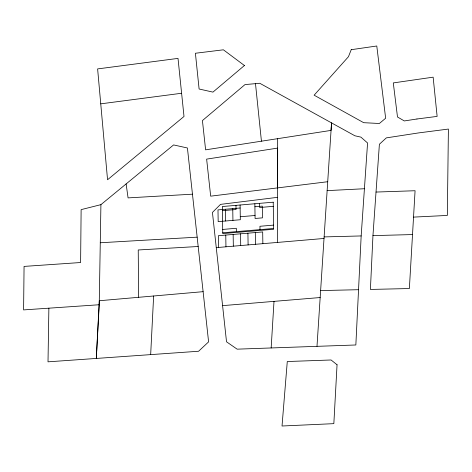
<?xml version="1.0" encoding="UTF-8"?>
<svg xmlns="http://www.w3.org/2000/svg" width="472" height="472" viewBox="0 0 472 472"><rect width="100%" height="100%" fill="white"/><g stroke="black" fill="none" stroke-linecap="round" stroke-linejoin="round"><path stroke-width="0.71" d="M277.63 242.413L277.654 148.102L206.63 159.123L210.677 196.163L277.648 187.885L277.66 138.662M48.881 308.175L48.008 361.835L198.594 351.251L208.6 341.875L187.419 147.984L173.602 144.928L100.919 204.647L81.125 209.633L80.612 262.526L24.066 266.409L23.6 309.909L99.22 304.741L100.919 204.647M316.989 346.336L355.847 344.979L361.168 235.935L367.57 142.986L360.909 137.128L354.867 135.771L259.783 83.273L245.003 84.588L202.429 120.572L205.615 149.842L331.067 130.396L331.55 122.885L316.989 346.336L237.139 349.162L226.525 341.805L212.435 212.435L220.524 204.376L277.642 197.325M372.957 235.622L370.408 289.436L409.371 288.539L415.077 190.735L376.019 192.057L372.957 235.622L412.516 234.566M150.668 354.619L153.636 295.997M99.22 304.741L96.306 358.425L99.297 300.741L203.125 291.672M271.158 347.952L274.002 301.372M376.019 192.057L379.394 144.243L386.326 137.883L418.44 132.933L448.4 129.062L447.332 215.433L413.543 217.114M100.737 103.846L181.608 93.255L178.015 58.392L97.621 68.912L107.551 179.749L184.009 116.478L181.608 93.255M277.648 187.885L327.727 181.72M240.136 208.005L217.987 209.887L218.17 221.622L240.319 219.74L240.095 205.013M254.904 206.754L262.29 206.122L262.467 217.857L255.087 218.483L254.856 203.757M222.412 210.665L236.035 209.509L235.97 205.361M273.282 206.347L259.659 207.503L259.6 203.355M240.272 216.742L255.039 215.492M222.701 229.439L236.325 228.283L236.378 231.634M273.571 225.114L259.948 226.277L260.001 229.628M222.755 232.79L273.624 228.466M216.27 247.629L324.022 238.466M222.589 305.644L320.175 297.537M198.169 246.496L138.237 249.977L138.597 297.301M192.464 194.181L128.071 197.892L126.118 183.938M100.27 242.761L197.148 237.162M327.137 190.629L364.419 188.735M324.122 236.915L361.168 235.935M320.612 290.581L358.614 289.702M255.488 83.656L261.435 141.193M262.863 243.67L262.686 231.935L218.388 235.699L218.565 247.434M255.305 232.566L255.482 244.295M247.918 233.192L248.101 244.921M240.537 233.817L240.714 245.552M232.755 208.636L232.938 220.365M233.15 234.448L233.333 246.177M225.374 209.261L225.551 220.996M225.769 235.074L225.952 246.803M337.055 364.756L333.84 423.655L282.026 426.004L287.283 361.528L331.084 359.983L337.055 364.756M351.221 49.696L348.46 56.699L314.128 95.191L363.682 122.685L379.376 123.493L385.648 118.23L376.78 45.996L351.221 49.696M244.425 65.514L212.937 92.117L199.101 89.007L195.408 53.253L223.392 49.808L244.425 65.514M416.953 118.997L404.321 120.944L397.495 116.991L393.294 82.919L433.143 77.166L437.131 116.395L416.953 118.997M273.217 202.199L222.353 206.518L222.766 233.587L273.636 229.262L273.217 202.199"/></g></svg>
